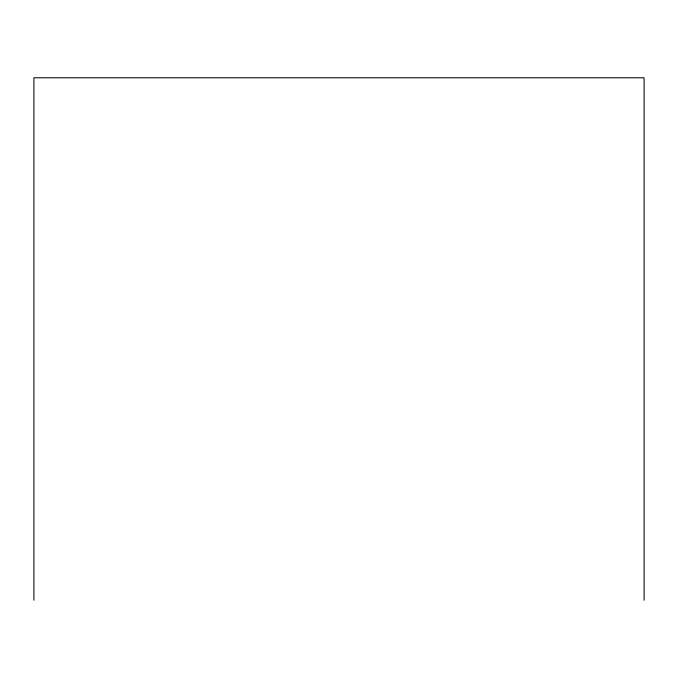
<?xml version="1.0" encoding="UTF-8"?>
<svg xmlns="http://www.w3.org/2000/svg" width="678" height="678" viewBox="0 0 678 678"><rect width="100%" height="100%" fill="white"/><g stroke="black" fill="none" stroke-linecap="round" stroke-linejoin="round"><path stroke-width="1.02" d="M644.1 600.225L644.1 77.775L33.9 77.775L33.9 600.225"/></g></svg>
